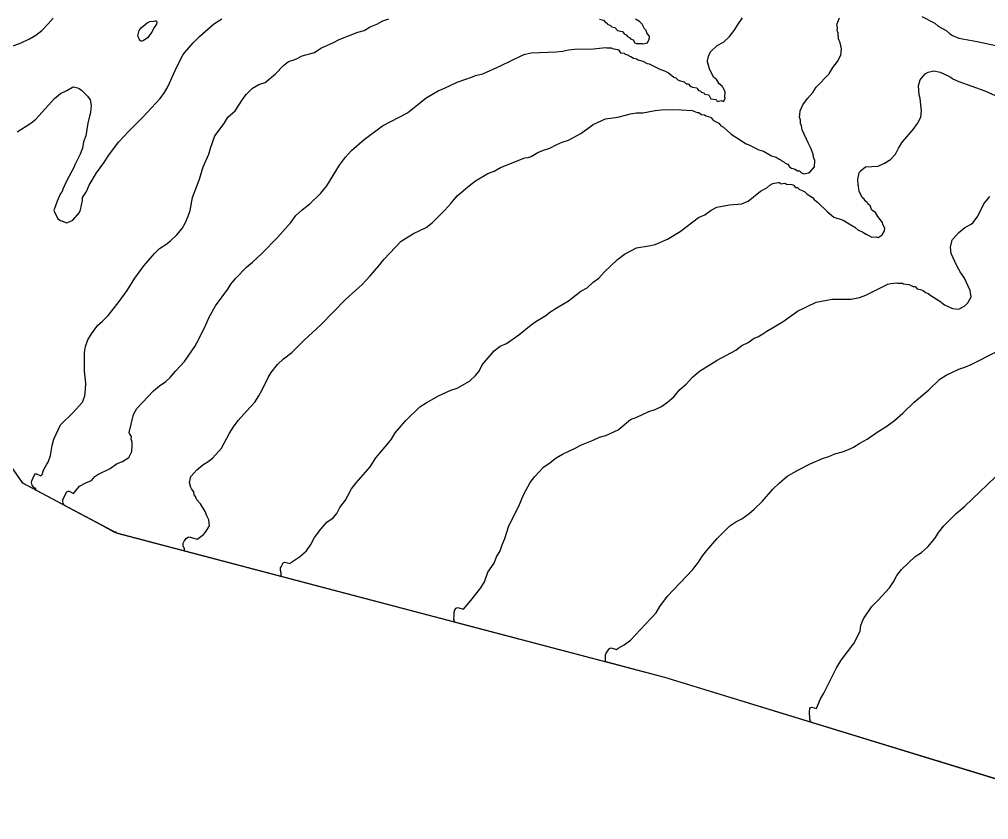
# Model space of a CAD drawing. Header units: millimetres. Extents: x 0 to 1688, y 0 to 1207.
# Drawn here: x 588.4 to 979.6, y 59 to 381.9 of the extents above; entities that cross this region are included whole.
import ezdxf

# ---------------------------------------------------------------- set-up
doc = ezdxf.new("R2010")
doc.units = ezdxf.units.MM
doc.layers.add('CONTOUR_1m', color=8, linetype='Continuous')
doc.layers.add('CONTOUR_5m_INDEX', color=1, linetype='Continuous')

msp = doc.modelspace()

# ---------------------------------------------------------------- linework, layer by layer
at = {"layer": 'CONTOUR_1m'}
for points, elevation in [([(587.5, 336.56), (593.03, 340), (594.99, 341.73), (602.58, 349.97), (605, 352), (607.49, 353.23), (609.83, 354.59), (610.2, 354.66), (611.85, 354.35), (612.55, 354.03), (613.49, 353.39), (615.89, 351.01), (616.91, 349.41), (617.33, 347.23), (617.02, 344.55), (615.96, 339.99), (615.2, 335), (614.29, 332.5), (613.8, 330), (612.85, 327.53), (610.75, 323.26), (610.49, 322.43), (607.51, 316.92), (605.88, 313.38), (605.62, 312.51), (604.99, 311.62), (603.63, 308.62), (602.3, 304.79), (603.94, 301.44), (604.98, 300.84), (607.5, 299.81), (610, 300.9), (612.51, 303.87), (613.06, 305.02), (613.86, 308.85), (613.9, 310.06), (615.42, 312.5), (616.46, 315.06), (619.51, 319.97), (622.49, 324.02), (624.77, 327.52), (628.52, 332.53), (632.51, 336.8), (638.18, 342.5), (645.17, 350.02), (646.98, 352.48), (648.45, 354.98), (651.82, 362.52), (654.37, 367.45), (655.02, 368.38), (658.51, 372.48), (661.04, 375.02), (666.71, 379.97), (670.01, 382.19)], 624.3), ([(1033.66, 59.76), (848.87, 116.38), (627.66, 174.55), (595.33, 191.82), (595.05, 192.18), (595, 192.63), (594.22, 193.06), (593.73, 193.61), (593.49, 194.04), (593.34, 194.58), (593.3, 195.08), (593.41, 195.73), (594.45, 198.17), (594.45, 198.17), (594.79, 198.54), (595.29, 198.61), (597.04, 197.71), (597.49, 198.33), (598.07, 200.06), (599.38, 202.5), (600.01, 203.3), (600.87, 205.89), (601.61, 209.97), (602.25, 212.5), (604.97, 218.33), (609.99, 223.18), (613.87, 227.52), (614.75, 230), (615.05, 232.57), (615.13, 235.16), (614.69, 240.03), (614.64, 247.5), (615.08, 250), (615.96, 252.57), (617.51, 255.06), (620, 258.49), (621.76, 260.01), (624.21, 262.49), (628.24, 267.51), (631.83, 272.49), (634.99, 277.52), (638.54, 282.53), (642.94, 287.48), (644.94, 289.49), (647.49, 291.12), (649.33, 292.52), (651.86, 294.99), (654.01, 297.5), (655.4, 300.01), (656.5, 302.49), (657.33, 304.82), (658.26, 310.06), (661.02, 317.49), (662.48, 322.42), (664.81, 327.5), (665.51, 330.02), (667.2, 334.96), (671.01, 339.98), (672.51, 342.53), (675.43, 345), (678.63, 350.04), (680.02, 351.72), (682.48, 354.2), (685, 355.69), (687.5, 356.51), (691.69, 359.99), (694.97, 363.35), (696.95, 364.98), (700, 365.85), (702.5, 367.19), (707.5, 368.6), (710, 370.37), (714.9, 372.49), (717.46, 373.83), (724.96, 376.77), (727.5, 377.44), (730, 378.97), (732.66, 379.99), (735.05, 381.29), (737.5, 382.2)], 629.3), ([(1033.54, 59.79), (848.87, 116.38), (627.95, 174.48), (627.62, 174.66), (627.43, 174.95), (626.91, 174.97), (626.64, 175.05), (622.74, 177.14), (622.43, 177.45), (622, 177.54), (606.58, 185.79), (606.58, 185.79), (606.31, 186.04), (605.97, 186.69), (605.85, 187.31), (605.89, 188.02), (606.16, 188.74), (607.56, 191.24), (607.75, 191.46), (608.08, 191.61), (608.44, 191.59), (610.17, 190.68), (612.57, 193.56), (615.17, 194.98), (617.5, 195.87), (618.8, 197.47), (619.96, 198.27), (625, 200.75), (627.53, 202.55), (630, 203.47), (632.5, 205.16), (633.8, 207.5), (633.94, 209.98), (633.86, 211.36), (633.53, 212.54), (633.56, 213.56), (632.77, 214.8), (632.7, 215.24), (634.44, 222.5), (635.7, 224.97), (642.47, 232.03), (644.98, 234.05), (647.5, 235.81), (649.22, 237.49), (651.31, 240.02), (655, 243.82), (659.18, 249.99), (660, 251.43), (663.07, 257.49), (665.01, 261.72), (667.5, 266.4), (672.49, 273.12), (673.69, 275.04), (675.72, 277.52), (679.97, 281.88), (682.51, 284), (686.21, 287.49), (692.49, 293.93), (697.88, 299.99), (700, 302.76), (702.52, 305.07), (705.66, 307.52), (710.01, 311.87), (712.5, 314.82), (717.53, 323.16), (719.98, 326.33), (722.47, 329.04), (727.52, 333.44), (734.95, 338.99), (745, 344.28), (752.5, 350.33), (757.46, 353.06), (760.01, 354.13), (765.05, 356.66), (771.21, 358.72), (772.5, 359.29), (775.45, 360.01), (782.5, 363.19), (791.41, 367.51), (792.5, 367.91), (795, 368.43), (805.01, 368.83), (807.52, 369.12), (810.04, 369.67), (812.39, 369.91), (820.08, 370.1), (824.89, 370.65), (825.47, 370.48), (827.26, 370.49), (827.72, 370.22), (829.84, 369.81), (830.13, 369.61), (830.97, 368.47), (832.41, 368.31), (832.89, 367.89), (834.16, 367.5), (834.61, 367.11), (835.1, 367.02), (836.28, 366.28), (837.42, 366.07), (838.13, 365.63), (840.06, 365.1), (841.69, 364.2), (842.6, 364), (846.81, 361.81), (848.77, 361.17), (850.31, 360.31), (852.5, 358.61), (853.34, 358.29), (854.17, 357.5), (854.69, 357.21), (856.66, 356.75), (857.5, 355.94), (858.12, 355.91), (858.46, 355.77), (859.08, 354.99), (860, 354.56), (861.74, 354.26), (861.95, 354.07), (862.5, 353.21), (863.14, 353.1), (863.63, 352.5), (864.56, 352.26), (864.8, 352.08), (865, 351.77), (866.48, 351.51), (866.74, 351.24), (867.5, 349.94), (869.42, 349.6), (869.69, 349.37), (870, 348.77), (871.61, 349.18), (871.91, 349.13), (872.5, 348.85), (873.24, 350), (873.09, 350.62), (873.21, 352.52), (872.5, 354.18), (872.12, 354.59), (872.02, 355), (870.88, 355.88), (869.87, 357.5), (868.57, 358.67), (866.96, 361.96), (866.16, 364.83), (866.15, 365.17), (866.58, 367.43), (867.49, 368.99), (869.98, 371.41), (872.5, 372.8), (875.01, 375), (876.9, 377.49), (878.47, 380.02), (880.28, 382.5)], 634.3), ([(1033.42, 59.83), (848.89, 116.38), (655.56, 167.22), (655.29, 167.35), (655.06, 167.65), (655, 168.4), (655, 168.4), (654.7, 168.85), (654.48, 169.47), (654.42, 170.03), (654.47, 170.51), (654.85, 171.4), (655.86, 172.61), (656.48, 173.01), (656.83, 173.07), (660.14, 172.22), (662.48, 174), (663.45, 174.99), (665.1, 177.5), (664.85, 180), (664.04, 181.54), (663.41, 183.41), (661.41, 186.38), (659.99, 188), (659.39, 189.39), (658.95, 190.04), (658.76, 191.26), (657.77, 192.48), (657.5, 193.03), (656.96, 195), (657.62, 197.46), (660.04, 200.11), (662.46, 202.14), (664.98, 203.77), (666.44, 204.98), (670, 208.86), (673.18, 214.97), (674.77, 217.52), (676.63, 220.02), (679.99, 223.9), (683.43, 227.52), (685.01, 230.01), (686.33, 232.51), (688.72, 237.46), (690.02, 239.47), (692.54, 242.66), (695.02, 244.93), (698.27, 247.51), (703.31, 252.51), (710.01, 258.68), (719.98, 268.88), (726.76, 275.01), (730.01, 278.39), (733.51, 282.49), (735.43, 285.03), (742.48, 292.47), (747.46, 295.58), (752.5, 297.94), (754.98, 299.86), (760.14, 305.01), (762.51, 307.62), (765, 310.71), (769.98, 314.87), (772.53, 316.75), (777.43, 319.75), (780, 320.66), (782.55, 322.12), (792.39, 326.1), (793.71, 326.22), (795, 326.54), (797.56, 328.16), (799.97, 329.15), (802.5, 329.96), (804.97, 331.3), (807.46, 332.38), (810.02, 333.19), (815.02, 335.93), (820, 339.49), (824.97, 341.77), (829.98, 342.52), (834.97, 343.76), (837.45, 344.18), (840.03, 344.26), (844.97, 345.12), (847.52, 345.37), (854.89, 345.63), (855.45, 345.43), (859.96, 345.11), (861.9, 344.4), (862.55, 344.39), (863.62, 343.62), (864.89, 343.36), (865.47, 342.97), (867.35, 342.42), (867.6, 342.26), (868.59, 341.09), (870.67, 339.99), (871.49, 338.99), (872.53, 338.48), (875.66, 335.66), (881.7, 331.7), (882.57, 331.44), (886.77, 329.27), (888.69, 328.69), (891.91, 326.91), (893.82, 326.27), (895, 325.5), (895.46, 325.38), (895.86, 325), (896.9, 324.45), (897.5, 323.88), (898.51, 323.55), (899.24, 322.5), (900, 321.89), (901.52, 321.52), (902.5, 320.79), (903.04, 320.83), (903.32, 320.77), (903.55, 320.61), (904.07, 320), (905, 319.62), (906.81, 320.01), (907.5, 320.36), (909.34, 322.5), (909.48, 325), (908.93, 326.38), (908.78, 327.52), (907.8, 329.98), (906.81, 331.85), (904.37, 337.43), (904.01, 339.01), (903.63, 339.89), (903.7, 341.2), (903.24, 342.5), (903.43, 343.43), (903.53, 345.07), (904.63, 347.5), (906.42, 349.97), (908.57, 352.49), (910, 354.55), (915.16, 360), (916.76, 362.52), (918.61, 365), (919.86, 367.5), (920.24, 370), (919.66, 372.47), (919.05, 374.09), (918.87, 376.37), (918.46, 377.5), (918.52, 378.52), (918.35, 379.88), (918.41, 380.18), (919.36, 382.54)], 639.3), ([(822.5, 382.09), (824.14, 381.63), (825, 380.66), (825.3, 380.59), (825.55, 380.43), (825.8, 380), (826.9, 379.49), (827.5, 378.91), (828.71, 378.65), (829.8, 377.5), (831.69, 377.08), (831.97, 376.96), (832.5, 376.17), (833.34, 375.73), (833.81, 375), (834.62, 374.66), (835, 374.14), (836.12, 373.62), (836.84, 372.49), (837.5, 372.21), (839.55, 372.24), (840, 372.05), (841.91, 372.5), (842.5, 373.93), (842.75, 375), (841.59, 376.45), (841.29, 377.5), (840.64, 378.19), (839.69, 380), (838.64, 381.14), (837.03, 382.08)], 629.3), ([(952.57, 383.09), (957.88, 380.44), (959.16, 379.16), (962.38, 377.51), (963.75, 376.25), (964.99, 375.46), (967.5, 374.42), (975.02, 373.06), (982.44, 371.34)], 639.3), ([(1033.19, 59.9), (848.89, 116.38), (764.44, 138.59), (764.44, 138.59), (764.18, 138.71), (763.99, 138.93), (763.74, 139.85), (763.91, 141.5), (763.86, 142.78), (764.15, 143.69), (764.66, 144.36), (765.14, 144.57), (767.6, 143.96), (770.63, 147.5), (774.62, 152.51), (776.03, 155), (777.5, 158.87), (779.94, 162.5), (780.92, 165), (782.44, 167.5), (783.18, 169.96), (784.27, 172.52), (785.94, 177.5), (789.99, 185.44), (791.89, 190.03), (794.47, 195), (796.35, 197.53), (799.94, 201.29), (802.51, 203.03), (805.05, 205.06), (807.53, 206.49), (812.49, 208.75), (815.25, 210.23), (819.98, 212.11), (822.47, 213.39), (825.02, 213.99), (829.99, 216.34), (835.07, 220.51), (837.52, 221.35), (842.45, 223.73), (845.02, 224.56), (847.5, 225.66), (850.02, 227.51), (852.5, 229.59), (855, 232.63), (857.48, 234.76), (860.09, 237.52), (862.85, 240.04), (870.02, 244.42), (877.5, 248.41), (880, 250.3), (882.52, 251.58), (884.98, 253.31), (886.38, 253.87), (888.42, 254.99), (890.03, 256.1), (896.71, 259.99), (902.5, 264.25), (909.97, 267.79), (916.48, 268.98), (924.05, 269.05), (927.5, 269.65), (930.01, 270.69), (938.91, 275.02), (940, 275.36), (942.42, 275.56), (942.93, 275.43), (944.75, 275.45), (945.23, 275.23), (947.43, 274.92), (949.08, 274.08), (949.73, 274.09), (950, 274.01), (950.76, 273.26), (952.55, 272.76), (953.16, 272.48), (954.16, 271.66), (955.05, 271.47), (955.82, 270.8), (960.27, 267.94), (960.67, 267.5), (961.76, 266.76), (965, 265.26), (967.5, 264.98), (970, 266.29), (971.22, 267.5), (972.56, 270), (972.09, 272.48), (969.9, 277.5), (968.04, 280.05), (966.74, 282.52), (964.49, 287.46), (964.22, 290), (964.76, 292.25), (964.78, 292.62), (965.06, 293.14), (967.55, 295.95), (970, 297.91), (972.5, 299.29), (973.33, 300), (975.16, 302.5), (977.69, 307.5), (980.01, 310.46)], 649.3), ([(1032.95, 59.98), (848.89, 116.38), (825.56, 122.51), (825.29, 122.64), (825.1, 122.86), (825, 123.14), (824.95, 124.94), (825, 125.49), (825.27, 126.23), (826.5, 128.03), (826.81, 128.25), (827.19, 128.28), (829.42, 127.7), (829.42, 127.7), (830.06, 128.21), (832.5, 129.52), (835, 131.42), (843.15, 139.99), (845.32, 142.5), (846.87, 145.02), (849.97, 149.25), (855, 154.42), (860.14, 160.01), (862.49, 162.88), (863.86, 165.03), (865.73, 167.48), (870.02, 172.4), (875.13, 177.5), (877.5, 179.23), (880.02, 180.37), (882.87, 182.49), (884.99, 184.3), (888.34, 187.51), (892.52, 192.3), (895.02, 194.8), (898.15, 197.5), (902.52, 200.05), (907.52, 202.54), (912.46, 204.73), (915.02, 205.5), (917.5, 206.65), (920.66, 207.49), (923.68, 208.68), (925, 209.26), (927.53, 210.92), (930.59, 212.51), (934.97, 215.64), (938.15, 217.51), (941.55, 220.01), (945.01, 223.03), (949.57, 227.52), (955.39, 232.5), (959.95, 236.69), (962.47, 238.3), (967.5, 240.82), (970.02, 241.62), (972.51, 242.7), (982.91, 247.88)], 654.3), ([(1036.08, 59.02), (848.87, 116.38), (627.5, 174.6), (589.77, 194.82), (564.05, 231.55)], 524.3), ([(1035.97, 59.05), (848.87, 116.38), (627.5, 174.6), (589.77, 194.82), (564.05, 231.55)], 529.3), ([(1035.85, 59.09), (848.87, 116.38), (627.5, 174.6), (589.77, 194.82), (564.05, 231.55)], 534.3), ([(1035.74, 59.12), (848.87, 116.38), (627.5, 174.6), (589.77, 194.82), (564.05, 231.55)], 539.3), ([(1035.5, 59.19), (848.87, 116.38), (627.5, 174.6), (589.77, 194.82), (564.05, 231.55)], 549.3), ([(1035.39, 59.23), (848.87, 116.38), (627.5, 174.6), (589.77, 194.82), (564.05, 231.55)], 554.3), ([(1035.27, 59.26), (848.87, 116.38), (627.5, 174.6), (589.77, 194.82), (564.05, 231.55)], 559.3), ([(1035.16, 59.3), (848.87, 116.38), (627.5, 174.6), (589.77, 194.82), (564.05, 231.55)], 564.3), ([(1034.93, 59.37), (848.87, 116.38), (627.5, 174.6), (589.77, 194.82), (564.05, 231.55)], 574.3), ([(1034.81, 59.4), (848.87, 116.38), (627.5, 174.6), (589.77, 194.82), (564.05, 231.55)], 579.3), ([(1034.7, 59.44), (848.87, 116.38), (627.5, 174.6), (589.77, 194.82), (564.05, 231.55)], 584.3), ([(1034.58, 59.48), (848.87, 116.38), (627.5, 174.6), (589.77, 194.82), (564.05, 231.55)], 589.3), ([(1034.35, 59.55), (848.87, 116.38), (627.5, 174.6), (589.77, 194.82), (569.39, 223.92)], 599.3), ([(1034.23, 59.58), (848.87, 116.38), (627.5, 174.6), (589.77, 194.82), (569.74, 223.42)], 604.3), ([(1034.12, 59.62), (848.87, 116.38), (627.59, 174.57), (589.77, 194.82), (569.83, 223.3)], 609.3), ([(1034, 59.65), (848.87, 116.38), (627.5, 174.6), (589.77, 194.82), (569.86, 223.25)], 614.3), ([(1033.77, 59.72), (848.87, 116.38), (627.5, 174.6), (595.23, 191.87), (594.96, 192.12), (594.84, 192.42), (594.07, 192.49), (590.05, 194.66), (589.54, 195.14), (572.54, 219.43)], 624.3), ([(1032.88, 60), (960.23, 82.26), (959.93, 82.44), (959.53, 82.47), (908.27, 98.18), (907.96, 98.37), (907.69, 98.76), (907.38, 99.68), (907.23, 102.56), (907.47, 103.86), (907.47, 103.86), (907.73, 104.28), (908.21, 104.44), (910.08, 103.9), (911.59, 107.46), (913.06, 110.01), (918.08, 120.02), (920.03, 123.36), (925.11, 130.11), (927.68, 135), (928.06, 137.53), (929.13, 140.06), (932.5, 145.08), (935.01, 147.52), (939.58, 152.52), (941.25, 154.98), (942.53, 157.5), (944.44, 160), (949.95, 165.25), (952.5, 166.87), (954.98, 169.11), (957.88, 172.48), (959.53, 175.03), (961.51, 177.53), (966.5, 182.48), (970.01, 185.44), (985.19, 199.97)], 659.3)]:
    msp.add_lwpolyline(points, dxfattribs=dict(at, elevation=elevation))
at = {"layer": 'CONTOUR_1m', "elevation": 624.3}
msp.add_lwpolyline([(636.66, 374.05), (636.26, 374.83), (636.23, 375.26), (636.72, 377.42), (637.5, 378.49), (639.97, 380.61), (641.01, 381.08), (642.5, 381.22), (643.12, 381.41), (643.41, 381.35), (643.66, 381.19), (643.82, 380.93), (643.87, 380.64), (643.64, 380), (642.5, 378.29), (641.8, 376.81), (640.02, 374.47), (638.3, 373.27), (637.83, 373.11), (637.55, 373.14), (637.29, 373.28), (636.66, 374.05)], close=True, dxfattribs=at)
at = {"layer": 'CONTOUR_5m_INDEX'}
for points, elevation in [([(585.01, 371.04), (589.12, 372.49), (592.48, 374.06), (595, 375.55), (597.4, 377.51), (600.01, 380.13), (601.95, 382.48)], 619.3), ([(1033.31, 59.87), (848.89, 116.38), (694.59, 156.95), (694.59, 156.95), (694.27, 157.13), (694.07, 157.45), (694.01, 158.64), (693.77, 159.52), (693.73, 160.1), (693.8, 160.59), (693.97, 161.06), (694.89, 162.65), (695.13, 162.83), (695.49, 162.9), (697.6, 162.37), (697.82, 162.6), (701.49, 165), (704.21, 167.5), (706.04, 170.02), (707.5, 172.82), (710.02, 176.19), (712.48, 179.07), (715, 180.85), (716.54, 182.5), (717.75, 185), (720, 187.98), (722.35, 192.5), (724.25, 194.98), (730, 201.41), (732.3, 205.04), (737.51, 211.14), (738.57, 212.52), (740.1, 215.05), (744.32, 220.02), (749.95, 225.55), (752.52, 227.23), (757.47, 230.07), (762.47, 232.27), (765, 233.14), (770, 235.94), (772.51, 238.18), (773.9, 240), (775.22, 242.56), (777.52, 245.39), (780.05, 248.12), (782.48, 250.02), (785.02, 251.12), (789.99, 254.67), (794.98, 258.68), (796.88, 259.99), (800.87, 262.49), (802.53, 263.83), (804.98, 265.45), (809.98, 268.3), (815, 272.22), (817.5, 273.64), (819.98, 275.83), (822.19, 277.5), (824.58, 280.01), (829.79, 284.98), (832.57, 287.24), (837.46, 289.75), (842.49, 290.53), (845, 291.07), (849.98, 293.31), (855.02, 296.28), (862.5, 301.95), (865, 303.12), (867.63, 304.97), (869.9, 306.15), (874.96, 307.16), (880.02, 307.56), (882.5, 308.64), (887.5, 312.58), (890, 314), (891.28, 315.03), (892.54, 315.72), (894.69, 316.16), (895.11, 316.08), (895.64, 315.64), (897.33, 315.79), (897.62, 315.7), (897.95, 315.45), (900.11, 315.29), (900.84, 314.98), (901.66, 314.16), (902.48, 314.06), (903.3, 313.3), (905.21, 312.49), (906.4, 311.4), (908.55, 310.02), (909.22, 309.22), (910.65, 308.09), (914.38, 304.4), (917.08, 302.08), (920.91, 300.86), (923.94, 298.97), (925.6, 298.15), (926.9, 296.9), (928.68, 296.22), (930, 295.31), (930.34, 295.22), (930.63, 294.99), (932.48, 294.03), (934.14, 294.21), (935, 293.96), (936.55, 295), (937.5, 296.6), (937.75, 297.5), (936.91, 299.36), (936.81, 300), (934.87, 302.37), (933.97, 303.97), (932.47, 304.97), (931.7, 306.7), (930.79, 307.46), (930.56, 308.06), (930.01, 308.45), (929.36, 309.36), (928.54, 310.02), (928.26, 310.76), (927.28, 312.51), (927.08, 314.58), (926.86, 315.1), (926.81, 317.42), (927.26, 319.96), (927.56, 320.52), (929.88, 322.45), (935, 322.77), (937.52, 323.86), (940, 325.35), (941.93, 327.5), (943.22, 330.03), (944.75, 332.5), (949.16, 337.52), (950.83, 339.98), (952.17, 342.52), (952.46, 345), (952.28, 347.49), (951.95, 349.98), (951.55, 351.55), (951.28, 355.13), (952.01, 357.56), (954.01, 359.97), (955.15, 360.7), (957.53, 361.2), (960, 360.61), (963.82, 358.93), (965.35, 357.85), (967.49, 356.88), (978.09, 353.14), (984.94, 349.96)], 644.3), ([(1035.62, 59.16), (848.87, 116.38), (627.5, 174.6), (589.77, 194.82), (564.05, 231.55)], 544.3), ([(1035.04, 59.33), (848.87, 116.38), (627.5, 174.6), (589.77, 194.82), (564.05, 231.55)], 569.3), ([(1034.46, 59.51), (848.87, 116.38), (627.5, 174.6), (589.77, 194.82), (564.05, 231.55)], 594.3), ([(1033.89, 59.69), (848.87, 116.38), (627.5, 174.6), (589.77, 194.82), (569.97, 223.1)], 619.3)]:
    msp.add_lwpolyline(points, dxfattribs=dict(at, elevation=elevation))

doc.saveas('drawing.dxf')
